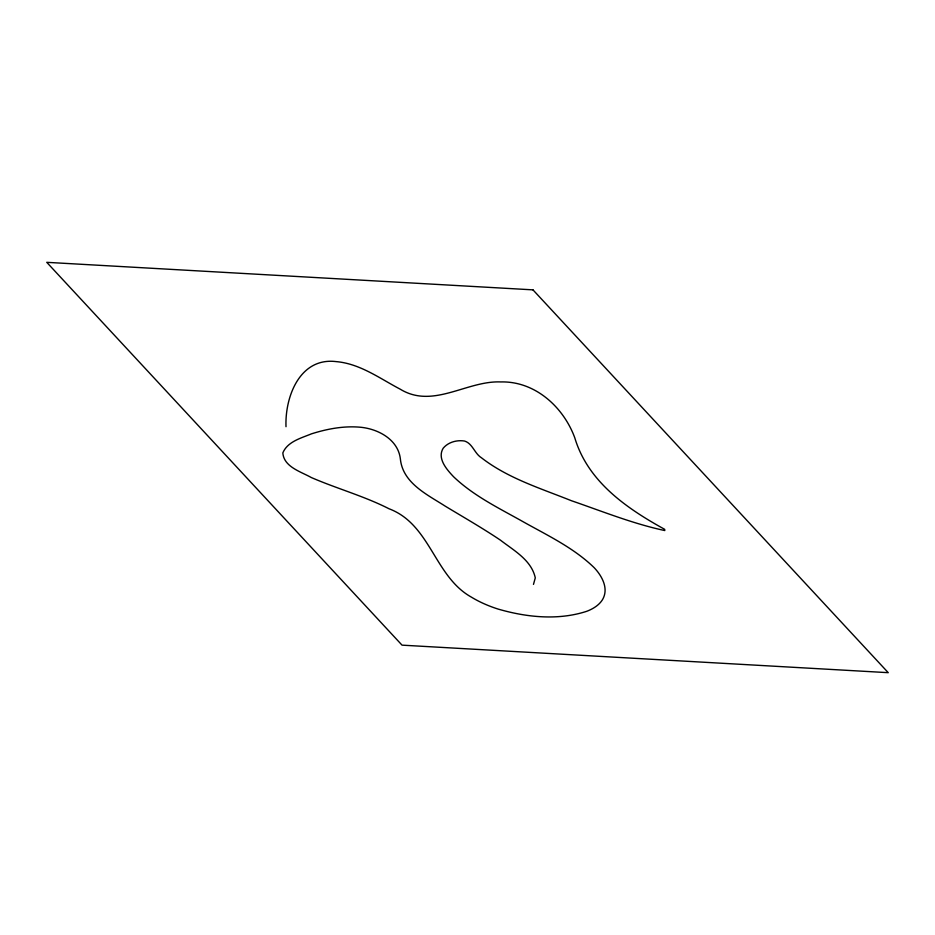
<?xml version="1.0" encoding="UTF-8"?>
<svg xmlns="http://www.w3.org/2000/svg" width="935" height="935" viewBox="0 0 935 935"><rect width="100%" height="100%" fill="white"/><g stroke="black" fill="none" stroke-linecap="round" stroke-linejoin="round"><path stroke-width="1.4" d="M286.005 426.699C284.848 396.802 299.854 357.112 336.191 361.611C360.057 363.68 379.715 378.43 400.274 389.217C433.115 409.273 466.787 380.463 500.739 381.936C534.995 381.001 563.454 406.959 574.78 437.802C587.916 481.759 626.579 508.301 664.692 529.339L664.797 530.554C632.808 523.705 602.233 511.293 571.343 500.692C540.664 488.374 507.985 478.369 481.537 457.846C474.524 453.592 472.631 443.529 464.578 441.039C456.888 439.789 448.216 442.115 443.155 448.262C436.961 458.559 446.79 469.545 453.545 476.71C472.935 495.269 497.268 507.319 520.491 520.257C545.83 534.645 573.026 547.127 594.157 567.662C601.895 575.808 608.954 588.407 602.654 599.393A124.706 48.328 18.8 0 1 586.771 611.291C558.031 620.665 526.522 617.334 497.946 609.024A52.442 20.325 18.8 0 1 471.24 597.044C434.378 576.428 430.497 524.371 389.065 508.78C364.089 496.088 336.939 488.643 311.297 477.528C300.906 471.672 283.831 466.951 282.837 452.902C287.512 441.577 301.105 438.129 311.449 433.852C326.806 429.001 342.981 425.881 359.145 427.131C377.296 428.405 398.111 439.099 400.379 459.003C402.786 483.161 427.283 494.603 445.329 506.221C463.807 517.371 482.53 528.123 500.447 540.161C513.759 550.446 531.512 560.123 535.288 577.877L533.476 584.398M532.962 289.85L46.75 262.326L402.038 645.15L888.25 672.674L532.962 289.85"/></g></svg>
